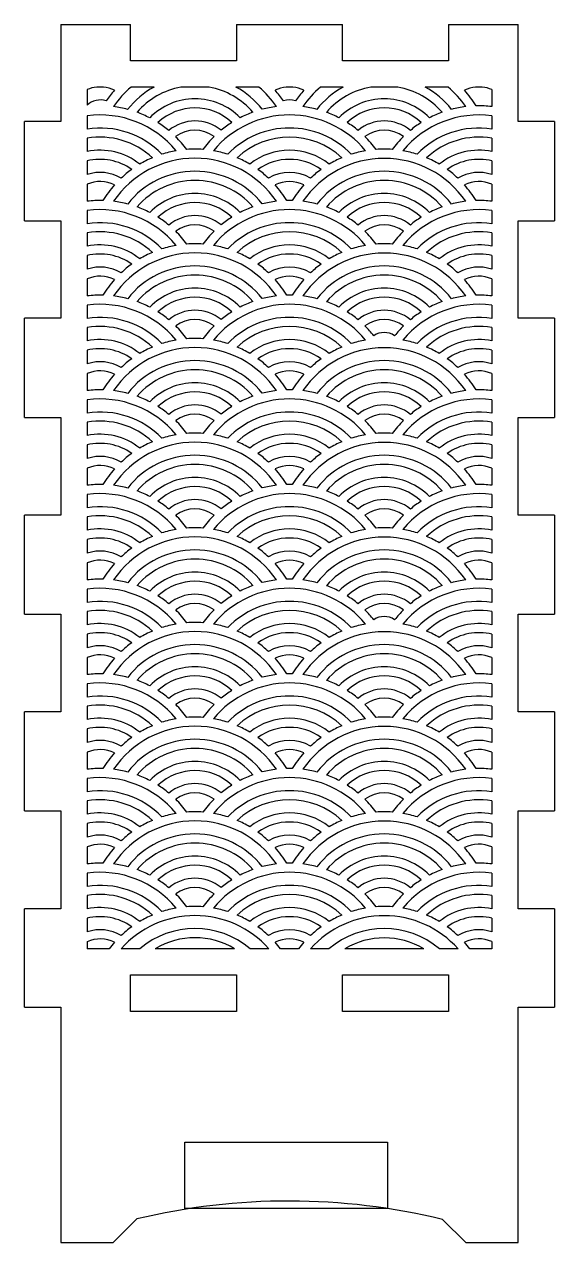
# Model space of a CAD drawing. Header units: millimetres. Extents: x -37 to 4, y -469 to 44.
# Drawn here: x -36.8 to 3.8, y -243.2 to -149.9 of the extents above; entities that cross this region are included whole.
import ezdxf

# ---------------------------------------------------------------- set-up
doc = ezdxf.new("R2010")
doc.units = ezdxf.units.MM

msp = doc.modelspace()

# ---------------------------------------------------------------- linework, layer by layer
at = {"color": 7, "linetype": 'Continuous', "lineweight": 25}
for p, q in [((-34.029, -149.895), (-34.029, -157.331)), ((-34.029, -149.895), (-28.709, -149.895)), ((-28.709, -152.695), (-28.709, -149.895)), ((-20.589, -149.895), (-20.589, -152.695)), ((-20.589, -149.895), (-12.469, -149.895)), ((-12.469, -152.695), (-12.469, -149.895)), ((-4.349, -149.895), (-4.349, -152.695)), ((-4.349, -149.895), (0.971, -149.895)), ((0.971, -157.331), (0.971, -149.895)), ((-20.589, -152.695), (-28.709, -152.695)), ((-4.349, -152.695), (-12.469, -152.695)), ((-30.777, -154.695), (-31.281, -154.695)), ((-26.903, -154.695), (-28.659, -154.695)), ((-22.691, -154.695), (-24.841, -154.695)), ((-18.874, -154.695), (-20.63, -154.695)), ((-16.277, -154.695), (-16.781, -154.695)), ((-12.416, -154.695), (-14.152, -154.695)), ((-8.247, -154.695), (-10.295, -154.695)), ((-4.392, -154.695), (-6.142, -154.695)), ((-1.778, -154.695), (-2.277, -154.695)), ((-32.029, -154.895), (-32.029, -156.082)), ((-1.029, -154.895), (-1.029, -156.193)), ((-36.829, -164.949), (-36.829, -157.331)), ((-34.029, -157.331), (-36.829, -157.331)), ((-32.029, -156.898), (-32.029, -157.909)), ((-1.029, -156.898), (-1.029, -157.909)), ((3.771, -157.331), (0.971, -157.331)), ((3.771, -157.331), (3.771, -164.949)), ((-32.029, -158.618), (-32.029, -159.636)), ((-1.029, -158.618), (-1.029, -159.636)), ((-32.029, -160.445), (-32.029, -161.395)), ((-1.029, -160.354), (-1.029, -161.395)), ((-32.029, -162.145), (-32.029, -163.444)), ((-1.029, -162.145), (-1.029, -163.443)), ((-32.029, -164.148), (-32.029, -165.159)), ((-1.029, -164.148), (-1.029, -165.159)), ((-36.829, -164.949), (-34.029, -164.949)), ((-34.029, -164.949), (-34.029, -172.404)), ((0.971, -164.949), (3.771, -164.949)), ((0.971, -172.404), (0.971, -164.949)), ((-32.029, -165.868), (-32.029, -166.886)), ((-1.029, -165.868), (-1.029, -166.886)), ((-32.029, -167.695), (-32.029, -168.645)), ((-1.029, -167.604), (-1.029, -168.645)), ((-32.029, -169.395), (-32.029, -170.694)), ((-1.029, -169.395), (-1.029, -170.693)), ((-32.029, -171.398), (-32.029, -172.409)), ((-1.029, -171.398), (-1.029, -172.409)), ((-36.829, -180.004), (-36.829, -172.404)), ((-34.029, -172.404), (-36.829, -172.404)), ((3.771, -172.404), (0.971, -172.404)), ((3.771, -172.404), (3.771, -180.004)), ((-32.029, -173.118), (-32.029, -174.136)), ((-1.029, -173.118), (-1.029, -174.136)), ((-32.029, -174.945), (-32.029, -175.895)), ((-1.029, -174.854), (-1.029, -175.895)), ((-32.029, -176.645), (-32.029, -177.944)), ((-1.029, -176.645), (-1.029, -177.943)), ((-32.029, -178.648), (-32.029, -179.659)), ((-1.029, -178.648), (-1.029, -179.659)), ((-36.829, -180.004), (-34.029, -180.004)), ((-34.029, -180.004), (-34.029, -187.477)), ((0.971, -180.004), (3.771, -180.004)), ((0.971, -187.477), (0.971, -180.004)), ((-32.029, -180.368), (-32.029, -181.386)), ((-1.029, -180.368), (-1.029, -181.386)), ((-32.029, -182.195), (-32.029, -183.145)), ((-1.029, -182.104), (-1.029, -183.145)), ((-32.029, -183.895), (-32.029, -185.194)), ((-1.029, -183.895), (-1.029, -185.193)), ((-32.029, -185.898), (-32.029, -186.909)), ((-1.029, -185.898), (-1.029, -186.909)), ((-36.829, -195.058), (-36.829, -187.477)), ((-34.029, -187.477), (-36.829, -187.477)), ((3.771, -187.477), (0.971, -187.477)), ((3.771, -187.477), (3.771, -195.058)), ((-32.029, -187.618), (-32.029, -188.636)), ((-1.029, -187.618), (-1.029, -188.636)), ((-1.029, -189.354), (-1.029, -190.395)), ((-32.029, -189.445), (-32.029, -190.395)), ((-32.029, -191.145), (-32.029, -192.444)), ((-1.029, -191.145), (-1.029, -192.443)), ((-32.029, -193.148), (-32.029, -194.159)), ((-1.029, -193.148), (-1.029, -194.159)), ((-32.029, -194.868), (-32.029, -195.886)), ((-1.029, -194.868), (-1.029, -195.886)), ((-36.829, -195.058), (-34.029, -195.058)), ((-34.029, -195.058), (-34.029, -202.549)), ((0.971, -195.058), (3.771, -195.058)), ((0.971, -202.549), (0.971, -195.058)), ((-32.029, -196.695), (-32.029, -197.645)), ((-1.029, -196.604), (-1.029, -197.645)), ((-32.029, -198.395), (-32.029, -199.694)), ((-1.029, -198.395), (-1.029, -199.693)), ((-32.029, -200.398), (-32.029, -201.409)), ((-1.029, -200.398), (-1.029, -201.409)), ((-32.029, -202.118), (-32.029, -203.136)), ((-1.029, -202.118), (-1.029, -203.136)), ((-36.829, -210.113), (-36.829, -202.549)), ((-34.029, -202.549), (-36.829, -202.549)), ((3.771, -202.549), (0.971, -202.549)), ((3.771, -202.549), (3.771, -210.113)), ((-32.029, -203.945), (-32.029, -204.895)), ((-1.029, -203.854), (-1.029, -204.895)), ((-32.029, -205.645), (-32.029, -206.944)), ((-1.029, -205.645), (-1.029, -206.943)), ((-32.029, -207.648), (-32.029, -208.659)), ((-1.029, -207.648), (-1.029, -208.659)), ((-32.029, -209.368), (-32.029, -210.386)), ((-1.029, -209.368), (-1.029, -210.386)), ((-36.829, -210.113), (-34.029, -210.113)), ((-34.029, -210.113), (-34.029, -217.622)), ((0.971, -210.113), (3.771, -210.113)), ((0.971, -217.622), (0.971, -210.113)), ((-32.029, -211.195), (-32.029, -212.145)), ((-1.029, -211.104), (-1.029, -212.145)), ((-32.029, -212.895), (-32.029, -214.194)), ((-1.029, -212.895), (-1.029, -214.193)), ((-32.029, -214.898), (-32.029, -215.909)), ((-1.029, -214.898), (-1.029, -215.909)), ((-32.029, -216.618), (-32.029, -217.636)), ((-1.029, -216.618), (-1.029, -217.636)), ((-36.829, -225.167), (-36.829, -217.622)), ((-34.029, -217.622), (-36.829, -217.622)), ((3.771, -217.622), (0.971, -217.622)), ((3.771, -217.622), (3.771, -225.167)), ((-32.029, -218.445), (-32.029, -219.395)), ((-1.029, -218.354), (-1.029, -219.395)), ((-32.029, -220.145), (-32.029, -220.695)), ((-1.029, -220.145), (-1.029, -220.695)), ((-30.342, -220.695), (-32.029, -220.695)), ((-27.997, -220.695), (-29.423, -220.695)), ((-20.73, -220.695), (-26.803, -220.695)), ((-18.109, -220.695), (-19.535, -220.695)), ((-15.842, -220.695), (-17.217, -220.695)), ((-13.511, -220.695), (-14.919, -220.695)), ((-6.25, -220.695), (-12.292, -220.695)), ((-3.625, -220.695), (-5.048, -220.695)), ((-1.029, -220.695), (-2.717, -220.695)), ((-28.709, -222.695), (-20.589, -222.695)), ((-28.709, -225.495), (-28.709, -222.695)), ((-20.589, -222.695), (-20.589, -225.495)), ((-12.469, -222.695), (-4.349, -222.695)), ((-12.469, -225.495), (-12.469, -222.695)), ((-4.349, -222.695), (-4.349, -225.495)), ((-36.829, -225.167), (-34.029, -225.167)), ((-34.029, -225.167), (-34.029, -243.195)), ((-20.589, -225.495), (-28.709, -225.495)), ((-4.349, -225.495), (-12.469, -225.495)), ((0.971, -225.167), (3.771, -225.167)), ((0.971, -243.195), (0.971, -225.167)), ((-30.029, -243.195), (-28.211, -241.376)), ((-4.807, -241.417), (-3.029, -243.195)), ((-34.029, -243.195), (-30.029, -243.195)), ((-3.029, -243.195), (0.971, -243.195))]:
    msp.add_line(p, q, dxfattribs=at)
msp.add_lwpolyline([(-24.541, -235.508), (-9.036, -235.508), (-9.036, -240.583), (-24.541, -240.583)], close=True)
for centre, radius, start, end in [((-31.029, -157.132), 2.45, 95.90404, 114.08949), ((-31.029, -157.132), 2.45, 63.27198, 84.09596), ((-23.766, -160.445), 7.55, 130.39158, 145.74529), ((-23.766, -160.445), 6.55, 118.60832, 141.9212), ((-23.766, -160.445), 5.85, 100.59142, 139.31288), ((-23.766, -160.445), 5.85, 40.78111, 79.40858), ((-23.766, -160.445), 6.55, 38.14243, 61.39168), ((-23.766, -160.445), 7.55, 34.28218, 49.60842), ((-16.529, -157.132), 2.45, 95.90391, 116.728), ((-16.529, -157.132), 2.45, 63.27197, 84.09609), ((-9.272, -160.456), 7.55, 130.26654, 145.64906), ((-9.279, -160.445), 6.55, 118.61441, 141.89239), ((-9.271, -160.454), 5.85, 100.08157, 139.20383), ((-9.271, -160.454), 5.85, 40.85608, 79.91843), ((-9.279, -160.445), 6.55, 38.10764, 61.38559), ((-9.272, -160.456), 7.55, 34.36675, 49.73346), ((-2.027, -157.124), 2.442, 95.86734, 116.84656), ((-2.027, -157.124), 2.442, 65.88088, 84.13266), ((-31.029, -157.132), 1.45, 71.45438, 133.6028), ((-23.779, -160.445), 8.25, 138.17834, 145.37479), ((-23.766, -160.445), 4.85, 44.48064, 135.66837), ((-23.779, -160.445), 8.25, 34.62521, 41.82166), ((-16.529, -157.132), 1.45, 71.45439, 108.54565), ((-9.279, -160.445), 8.25, 138.17848, 145.37474), ((-9.279, -160.445), 4.85, 44.4026, 135.59746), ((-9.279, -160.445), 8.25, 31.4965, 41.80677), ((-31.029, -164.382), 8.25, 75.2015, 82.87884), ((-31.029, -164.382), 8.25, 62.6215, 69.95913), ((-23.766, -160.445), 4.15, 47.03358, 133.16706), ((-16.529, -164.382), 8.25, 109.89298, 117.2421), ((-16.529, -164.382), 8.25, 96.95155, 104.64206), ((-16.529, -164.382), 8.25, 75.28126, 82.86825), ((-16.529, -164.382), 8.25, 62.69141, 69.94082), ((-9.279, -160.445), 4.15, 46.92938, 133.0707), ((-2.029, -164.382), 8.25, 109.96525, 117.30853), ((-2.029, -164.382), 8.25, 97.03487, 104.71869), ((-2.029, -164.382), 8.25, 83.0379, 91.49645), ((-31.029, -164.382), 7.55, 39.59237, 97.61121), ((-31.029, -164.382), 8.25, 50.45417, 57.57173), ((-23.766, -160.445), 3.15, 50.65018, 129.65944), ((-16.529, -164.382), 7.55, 39.59237, 140.40764), ((-16.529, -164.382), 8.25, 122.29952, 129.42757), ((-16.529, -164.382), 8.25, 50.51519, 57.63789), ((-9.279, -160.445), 3.15, 50.49078, 129.50936), ((-2.029, -164.382), 7.55, 82.38875, 140.40755), ((-2.029, -164.382), 8.25, 122.36205, 129.48474), ((-31.029, -164.382), 6.55, 43.87763, 98.78178), ((-31.029, -164.382), 5.85, 46.87256, 99.84248), ((-23.777, -160.453), 2.45, 53.13716, 126.9286), ((-31.029, -164.382), 8.25, 36.55339, 45.52457), ((-16.529, -164.382), 8.25, 134.45869, 143.44661), ((-16.529, -164.382), 6.55, 43.87764, 136.12237), ((-16.529, -164.382), 5.85, 46.87281, 133.12679), ((-9.279, -160.445), 2.45, 52.95755, 127.04265), ((-16.529, -164.382), 8.25, 36.55339, 45.58177), ((-2.029, -164.382), 8.25, 134.41816, 143.44657), ((-2.029, -164.382), 6.55, 81.2182, 136.12236), ((-2.029, -164.382), 5.85, 80.1575, 133.12742), ((-31.029, -164.382), 4.85, 51.21729, 101.8989), ((-23.779, -167.695), 8.25, 85.67087, 94.32913), ((-16.529, -164.382), 4.85, 51.2173, 128.78271), ((-9.279, -167.695), 8.25, 85.67095, 94.32913), ((-2.029, -164.382), 4.85, 78.10108, 128.7827), ((-31.029, -164.382), 4.15, 54.37553, 103.93631), ((-23.779, -160.445), 8.25, 179.36913, 180), ((-23.766, -167.695), 7.55, 34.28218, 145.7343), ((-23.779, -167.695), 8.25, 113.20592, 120.70108), ((-23.779, -167.695), 8.25, 99.99567, 107.84838), ((-23.779, -167.695), 8.25, 72.15162, 80.00433), ((-23.779, -167.695), 8.25, 59.29892, 66.79408), ((-16.529, -164.382), 4.15, 54.37554, 125.62449), ((-9.272, -167.706), 7.55, 34.36675, 145.64906), ((-9.279, -167.695), 8.25, 113.20642, 120.70107), ((-9.279, -167.695), 8.25, 99.99567, 107.84838), ((-9.279, -167.695), 8.25, 72.15162, 80.00432), ((-9.279, -167.695), 8.25, 59.29892, 66.79408), ((-2.029, -164.382), 4.15, 76.05656, 125.62446), ((-31.029, -164.382), 3.15, 59.26862, 108.50775), ((-23.779, -167.695), 8.25, 125.85866, 133.13219), ((-23.766, -167.695), 6.55, 38.14243, 141.89239), ((-23.779, -167.695), 8.25, 46.868, 54.14134), ((-16.529, -164.382), 3.15, 59.27003, 120.72997), ((-9.279, -167.695), 8.25, 125.85865, 133.13201), ((-9.279, -167.695), 6.55, 38.10764, 141.89239), ((-9.279, -167.695), 8.25, 46.86799, 54.14134), ((-2.029, -164.382), 3.15, 71.49059, 120.72997), ((-31.029, -164.382), 2.45, 63.27198, 114.08949), ((-23.779, -167.695), 8.25, 138.17834, 148.50351), ((-23.766, -167.695), 5.85, 40.78111, 139.2691), ((-16.529, -164.382), 2.45, 63.27197, 116.728), ((-23.779, -167.695), 8.25, 31.49649, 41.82166), ((-9.279, -167.695), 8.25, 138.17844, 148.50347), ((-9.271, -167.704), 5.85, 40.85608, 139.20383), ((-2.027, -164.374), 2.442, 65.88088, 116.84656), ((-9.279, -167.695), 8.25, 31.4965, 41.80677), ((-23.766, -167.695), 4.85, 44.48064, 135.59746), ((-9.279, -167.695), 4.85, 44.4026, 135.59746), ((-31.016, -171.632), 8.25, 88.59478, 97.05399), ((-31.029, -171.632), 7.55, 39.59237, 97.61121), ((-31.016, -171.632), 8.25, 75.28126, 82.96508), ((-31.016, -171.632), 8.25, 62.69141, 70.03469), ((-23.766, -167.695), 4.15, 47.03358, 133.0707), ((-16.529, -171.632), 7.55, 39.59237, 140.40764), ((-16.529, -171.632), 8.25, 109.89298, 117.2421), ((-16.529, -171.632), 8.25, 96.95155, 104.64206), ((-16.529, -171.632), 8.25, 88.50351, 91.49649), ((-16.529, -171.632), 8.25, 75.28126, 82.86825), ((-16.529, -171.632), 8.25, 62.69141, 69.94082), ((-9.279, -167.695), 4.15, 46.92938, 133.0707), ((-2.029, -171.632), 7.55, 82.38875, 140.40755), ((-2.029, -171.632), 8.25, 109.96525, 117.30853), ((-2.029, -171.632), 8.25, 97.03487, 104.71869), ((-2.029, -171.632), 8.25, 83.0379, 91.49645), ((-31.029, -171.632), 6.55, 43.87763, 98.78178), ((-31.016, -171.632), 8.25, 50.5152, 57.63789), ((-23.766, -167.695), 3.15, 50.65018, 129.50935), ((-16.529, -171.632), 8.25, 122.29952, 129.42757), ((-16.529, -171.632), 6.55, 43.87764, 136.12237), ((-16.529, -171.632), 8.25, 50.51522, 57.63787), ((-9.279, -167.695), 3.15, 50.49064, 129.50935), ((-2.028, -171.634), 8.252, 122.36348, 129.48413), ((-2.029, -171.632), 6.55, 81.2182, 136.12236), ((-31.029, -171.632), 5.85, 46.87256, 99.84248), ((-23.777, -167.703), 2.45, 53.13716, 126.71655), ((-31.016, -171.632), 8.25, 36.56418, 45.58177), ((-16.529, -171.632), 8.25, 134.45869, 143.44661), ((-16.529, -171.632), 5.85, 46.87281, 133.12679), ((-9.279, -167.695), 2.45, 52.95755, 127.04265), ((-16.529, -171.632), 8.25, 36.55339, 45.58177), ((-2.029, -171.632), 8.25, 134.41816, 143.44657), ((-2.029, -171.632), 5.85, 80.1575, 133.12742), ((-31.029, -171.632), 4.85, 51.21729, 101.8989), ((-23.779, -174.945), 8.25, 99.99567, 107.84838), ((-23.779, -174.945), 8.25, 85.67087, 94.24407), ((-23.779, -174.945), 8.25, 72.15162, 80.00433), ((-16.529, -171.632), 4.85, 51.2173, 128.78271), ((-9.279, -174.945), 8.25, 99.99567, 107.84838), ((-9.279, -174.945), 8.25, 85.67095, 94.32913), ((-9.279, -174.945), 8.25, 72.15162, 80.00432), ((-2.029, -171.632), 4.85, 78.10108, 128.7827), ((-31.029, -171.632), 4.15, 54.37553, 103.93631), ((-23.779, -167.695), 8.25, 179.36913, 180), ((-23.766, -174.945), 7.55, 34.28218, 145.7343), ((-23.779, -174.945), 8.25, 113.20592, 120.70108), ((-23.779, -174.945), 8.25, 59.29892, 66.79408), ((-16.529, -171.632), 4.15, 54.37554, 125.62449), ((-9.272, -174.956), 7.55, 34.36673, 145.64906), ((-9.279, -174.945), 8.25, 113.20642, 120.70107), ((-9.279, -174.945), 8.25, 59.29892, 66.79408), ((-2.029, -171.632), 4.15, 76.05656, 125.62446), ((-31.029, -171.632), 3.15, 59.26862, 108.50775), ((-23.779, -174.945), 8.25, 125.85866, 133.13219), ((-23.766, -174.945), 6.55, 38.14243, 141.89239), ((-23.779, -174.945), 8.25, 46.868, 54.14134), ((-16.529, -171.632), 3.15, 59.27003, 120.72997), ((-9.279, -174.945), 8.25, 125.85865, 133.13201), ((-9.279, -174.945), 6.55, 38.10761, 141.89239), ((-9.279, -174.945), 8.25, 46.86799, 54.14134), ((-2.029, -171.632), 3.15, 71.49059, 120.72997), ((-31.029, -171.632), 2.45, 63.27198, 114.08949), ((-23.779, -174.945), 8.25, 138.17834, 148.50351), ((-23.766, -174.945), 5.85, 40.78111, 139.2691), ((-16.529, -171.632), 2.45, 63.27197, 116.728), ((-23.779, -174.945), 8.25, 31.49649, 41.82166), ((-9.279, -174.945), 8.25, 138.17844, 148.50347), ((-9.271, -174.954), 5.85, 40.85604, 139.20383), ((-2.027, -171.624), 2.442, 65.88088, 116.84656), ((-9.279, -174.945), 8.25, 31.49648, 41.80677), ((-31.016, -178.882), 8.25, 88.59478, 97.05399), ((-31.016, -178.882), 8.25, 75.28126, 82.96508), ((-23.766, -174.945), 4.85, 44.48064, 135.59746), ((-16.529, -178.882), 8.25, 96.95155, 104.64206), ((-16.529, -178.882), 8.25, 88.50364, 91.49644), ((-16.529, -178.882), 8.25, 75.28126, 82.86825), ((-9.279, -174.945), 4.85, 44.40253, 135.59746), ((-2.029, -178.882), 8.25, 97.03504, 104.7186), ((-2.029, -178.882), 8.25, 83.0382, 91.49631), ((-31.029, -178.882), 7.55, 39.59237, 97.61121), ((-31.016, -178.882), 8.25, 62.69141, 70.03469), ((-23.766, -174.945), 4.15, 47.03358, 133.0707), ((-16.529, -178.882), 7.55, 39.59237, 140.40764), ((-16.529, -178.882), 8.25, 109.89298, 117.2421), ((-16.529, -178.882), 8.25, 62.69142, 69.94081), ((-9.279, -174.945), 4.15, 46.92929, 133.0707), ((-2.029, -178.882), 7.55, 82.38875, 140.40755), ((-2.029, -178.882), 8.25, 109.96546, 117.30843), ((-31.029, -178.882), 6.55, 43.87763, 98.78178), ((-31.016, -178.882), 8.25, 50.5152, 57.63789), ((-23.766, -174.945), 3.15, 50.65018, 129.50935), ((-23.777, -174.953), 2.45, 53.13716, 126.71655), ((-16.529, -178.882), 8.25, 122.29952, 129.42757), ((-16.529, -178.882), 6.55, 43.87764, 136.12237), ((-16.529, -178.882), 8.25, 50.5152, 57.63788), ((-9.279, -174.945), 3.15, 50.49064, 129.50935), ((-9.279, -174.945), 2.45, 52.95735, 127.04264), ((-2.029, -178.882), 8.25, 122.36227, 129.48463), ((-2.029, -178.882), 6.55, 81.2182, 136.12236), ((-31.029, -178.882), 5.85, 46.87256, 99.84248), ((-31.016, -178.882), 8.25, 36.56418, 45.58177), ((-16.529, -178.882), 8.25, 134.45869, 143.44661), ((-16.529, -178.882), 5.85, 46.87281, 133.12679), ((-16.529, -178.882), 8.25, 38.5867, 45.58176), ((-9.279, -174.945), 1.45, 56.45537, 123.54505), ((-2.031, -178.88), 8.247, 134.41652, 141.41392), ((-2.029, -178.882), 5.85, 80.1575, 133.12742), ((-31.029, -178.882), 4.85, 51.21729, 101.8989), ((-23.779, -182.195), 8.25, 99.99567, 107.84838), ((-23.779, -182.195), 8.25, 85.67087, 94.24407), ((-23.779, -182.195), 8.25, 72.15162, 80.00433), ((-16.529, -178.882), 4.85, 51.2173, 128.78271), ((-9.279, -182.195), 8.25, 99.99567, 107.84838), ((-9.279, -182.195), 8.25, 72.15162, 80.00432), ((-2.029, -178.882), 4.85, 78.10108, 128.7827), ((-31.029, -178.882), 4.15, 54.37553, 103.93631), ((-23.779, -174.945), 8.25, 179.36913, 180), ((-23.766, -182.195), 7.55, 34.28218, 145.7343), ((-23.779, -182.195), 8.25, 113.20592, 120.70108), ((-23.779, -182.195), 8.25, 59.29892, 66.79408), ((-16.529, -178.882), 4.15, 54.37554, 125.62449), ((-9.272, -182.206), 7.55, 34.36673, 145.64906), ((-9.279, -182.195), 8.25, 113.20642, 120.70107), ((-9.279, -182.195), 8.25, 59.29892, 66.79408), ((-2.029, -178.882), 4.15, 76.05656, 125.62446), ((-31.029, -178.882), 3.15, 59.26862, 108.50775), ((-23.779, -182.195), 8.25, 125.85866, 133.13219), ((-23.766, -182.195), 6.55, 38.14243, 141.89239), ((-23.779, -182.195), 8.25, 46.868, 54.14134), ((-16.529, -178.882), 3.15, 59.27003, 120.72997), ((-9.279, -182.195), 8.25, 125.85865, 133.13201), ((-9.279, -182.195), 6.55, 38.10761, 141.89239), ((-9.279, -182.195), 8.25, 46.86799, 54.14134), ((-2.029, -178.882), 3.15, 71.49059, 120.72997), ((-31.029, -178.882), 2.45, 63.27198, 114.08949), ((-23.779, -182.195), 8.25, 138.17834, 148.50351), ((-23.766, -182.195), 5.85, 40.78111, 139.2691), ((-16.529, -178.882), 2.45, 63.27197, 116.728), ((-23.779, -182.195), 8.25, 31.49649, 41.82166), ((-9.279, -182.195), 8.25, 138.17844, 148.50347), ((-9.271, -182.204), 5.85, 40.85604, 139.20383), ((-2.027, -178.874), 2.442, 65.88088, 116.84656), ((-9.279, -182.195), 8.25, 31.49648, 41.80677), ((-31.016, -186.132), 8.25, 88.59478, 97.05399), ((-31.016, -186.132), 8.25, 75.28126, 82.96508), ((-23.766, -182.195), 4.85, 44.48064, 135.59746), ((-23.766, -182.195), 4.15, 47.03358, 133.0707), ((-16.529, -186.132), 8.25, 96.95155, 104.64206), ((-16.529, -186.132), 8.25, 88.50364, 91.49644), ((-16.529, -186.132), 8.25, 75.28126, 82.86825), ((-9.279, -182.195), 4.85, 44.40253, 135.59746), ((-9.279, -182.195), 4.15, 46.92929, 133.0707), ((-2.029, -186.132), 8.25, 97.03504, 104.7186), ((-2.029, -186.132), 8.25, 83.0382, 91.49631), ((-31.029, -186.132), 7.55, 39.59237, 97.61121), ((-31.016, -186.132), 8.25, 62.69141, 70.03469), ((-23.766, -182.195), 3.15, 50.65018, 129.50935), ((-16.529, -186.132), 7.55, 39.59237, 140.40764), ((-16.529, -186.132), 8.25, 109.89298, 117.2421), ((-16.529, -186.132), 8.25, 62.69142, 69.94081), ((-9.279, -182.195), 3.15, 50.49064, 129.50935), ((-2.029, -186.132), 7.55, 82.38875, 140.40755), ((-2.029, -186.132), 8.25, 109.96546, 117.30843), ((-31.029, -186.132), 6.55, 43.87763, 98.78178), ((-31.016, -186.132), 8.25, 50.5152, 57.63789), ((-23.777, -182.203), 2.45, 53.13716, 126.71655), ((-16.529, -186.132), 8.25, 122.29952, 129.42757), ((-16.529, -186.132), 6.55, 43.87764, 136.12237), ((-16.529, -186.132), 8.25, 50.5152, 57.63788), ((-9.279, -182.195), 2.45, 52.95735, 127.04264), ((-2.029, -186.132), 8.25, 122.36227, 129.48463), ((-2.029, -186.132), 6.55, 81.2182, 136.12236), ((-31.029, -186.132), 5.85, 46.87256, 99.84248), ((-31.016, -186.132), 8.25, 36.56418, 45.58177), ((-16.529, -186.132), 8.25, 134.45869, 143.44661), ((-16.529, -186.132), 5.85, 46.87281, 133.12679), ((-16.529, -186.132), 8.25, 36.55337, 45.58178), ((-2.031, -186.131), 8.248, 134.41688, 143.4471), ((-2.029, -186.132), 5.85, 80.1575, 133.12742), ((-31.029, -186.132), 4.85, 51.21729, 101.8989), ((-23.766, -189.445), 7.55, 34.28218, 145.7343), ((-23.779, -189.445), 8.25, 113.20592, 120.70108), ((-23.779, -189.445), 8.25, 99.99567, 107.84838), ((-23.779, -189.445), 8.25, 85.67087, 94.24407), ((-23.779, -189.445), 8.25, 72.15162, 80.00433), ((-23.779, -189.445), 8.25, 59.29892, 66.79408), ((-16.529, -186.132), 4.85, 51.2173, 128.78271), ((-9.272, -189.456), 7.55, 34.36673, 145.64906), ((-9.279, -189.445), 8.25, 113.20642, 120.70107), ((-9.279, -189.445), 8.25, 99.99567, 107.84838), ((-9.279, -189.445), 8.25, 85.67095, 94.32913), ((-9.279, -189.445), 8.25, 72.15162, 80.00432), ((-9.279, -189.445), 8.25, 59.29892, 66.79408), ((-2.029, -186.132), 4.85, 78.10108, 128.7827), ((-31.029, -186.132), 4.15, 54.37553, 103.93631), ((-23.779, -182.195), 8.25, 179.36913, 180), ((-23.779, -189.445), 8.25, 125.85866, 133.13219), ((-16.529, -186.132), 4.15, 54.37554, 125.62449), ((-23.779, -189.445), 8.25, 46.868, 54.14134), ((-9.279, -189.445), 8.25, 125.85865, 133.13201), ((-2.029, -186.132), 4.15, 76.05656, 125.62446), ((-9.279, -189.445), 8.25, 46.86799, 54.14134), ((-31.029, -186.132), 3.15, 59.26862, 108.50775), ((-31.029, -186.132), 2.45, 63.27198, 114.08949), ((-23.766, -189.445), 6.55, 38.14243, 141.89239), ((-23.766, -189.445), 5.85, 40.78111, 139.2691), ((-16.529, -186.132), 3.15, 59.27003, 120.72997), ((-16.529, -186.132), 2.45, 63.27197, 116.728), ((-9.279, -189.445), 6.55, 38.10761, 141.89239), ((-9.271, -189.454), 5.85, 40.85604, 139.20383), ((-2.029, -186.132), 3.15, 71.49059, 120.72997), ((-2.027, -186.124), 2.442, 65.88088, 116.84656), ((-23.779, -189.445), 8.25, 138.17834, 148.50351), ((-23.766, -189.445), 4.85, 44.48064, 135.59746), ((-23.779, -189.445), 8.25, 31.49649, 41.82166), ((-9.279, -189.445), 8.25, 138.17844, 148.50347), ((-9.279, -189.445), 4.85, 44.40253, 135.59746), ((-9.279, -189.445), 8.25, 31.49648, 41.80677), ((-31.016, -193.382), 8.25, 88.59478, 97.05399), ((-31.016, -193.382), 8.25, 75.28126, 82.96508), ((-31.016, -193.382), 8.25, 62.69141, 70.03469), ((-23.766, -189.445), 4.15, 47.03358, 133.0707), ((-16.529, -193.382), 8.25, 109.89298, 117.2421), ((-16.529, -193.382), 8.25, 96.95155, 104.64206), ((-16.529, -193.382), 8.25, 88.50364, 91.49644), ((-16.529, -193.382), 8.25, 75.28126, 82.86825), ((-16.529, -193.382), 8.25, 62.69142, 69.94081), ((-9.279, -189.445), 4.15, 46.92929, 133.0707), ((-2.029, -193.382), 8.25, 109.96546, 117.30843), ((-2.029, -193.382), 8.25, 97.03504, 104.7186), ((-2.029, -193.382), 8.25, 83.0382, 91.49631), ((-31.029, -193.382), 7.55, 39.59237, 97.61121), ((-31.016, -193.382), 8.25, 50.5152, 57.63789), ((-23.766, -189.445), 3.15, 50.65018, 129.50935), ((-16.529, -193.382), 7.55, 39.59237, 140.40764), ((-16.529, -193.382), 8.25, 122.29952, 129.42757), ((-16.529, -193.382), 8.25, 50.5152, 57.63788), ((-9.279, -189.445), 3.15, 50.49064, 129.50935), ((-2.029, -193.382), 7.55, 82.38875, 140.40755), ((-2.029, -193.382), 8.25, 122.36227, 129.48463), ((-31.029, -193.382), 6.55, 43.87763, 98.78178), ((-31.029, -193.382), 5.85, 46.87256, 99.84248), ((-23.777, -189.453), 2.45, 53.13716, 126.71655), ((-31.016, -193.382), 8.25, 36.56418, 45.58177), ((-16.529, -193.382), 8.25, 134.45869, 143.44661), ((-16.529, -193.382), 6.55, 43.87764, 136.12237), ((-16.529, -193.382), 5.85, 46.87281, 133.12679), ((-9.279, -189.445), 2.45, 52.95735, 127.04264), ((-16.529, -193.382), 8.25, 36.55337, 45.58178), ((-2.031, -193.381), 8.248, 134.41688, 143.4471), ((-2.029, -193.382), 6.55, 81.2182, 136.12236), ((-2.029, -193.382), 5.85, 80.1575, 133.12742), ((-23.779, -196.695), 8.25, 85.67087, 94.24407), ((-9.279, -196.695), 8.25, 85.67095, 94.32913), ((-31.029, -193.382), 4.85, 51.21729, 101.8989), ((-31.029, -193.382), 4.15, 54.37553, 103.93631), ((-23.779, -189.445), 8.25, 179.36913, 180), ((-23.766, -196.695), 7.55, 34.28218, 145.7343), ((-23.779, -196.695), 8.25, 113.20592, 120.70108), ((-23.779, -196.695), 8.25, 99.99567, 107.84838), ((-23.779, -196.695), 8.25, 72.15162, 80.00433), ((-23.779, -196.695), 8.25, 59.29892, 66.79408), ((-16.529, -193.382), 4.85, 51.2173, 128.78271), ((-16.529, -193.382), 4.15, 54.37554, 125.62449), ((-9.272, -196.706), 7.55, 34.36673, 145.64906), ((-9.279, -196.695), 8.25, 113.20642, 120.70107), ((-9.279, -196.695), 8.25, 99.99567, 107.84838), ((-9.279, -196.695), 8.25, 72.15162, 80.00432), ((-9.279, -196.695), 8.25, 59.29892, 66.79408), ((-2.029, -193.382), 4.85, 78.10108, 128.7827), ((-2.029, -193.382), 4.15, 76.05656, 125.62446), ((-31.029, -193.382), 3.15, 59.26862, 108.50775), ((-23.779, -196.695), 8.25, 125.85866, 133.13219), ((-23.766, -196.695), 6.55, 38.14243, 141.89239), ((-23.779, -196.695), 8.25, 46.868, 54.14134), ((-16.529, -193.382), 3.15, 59.27003, 120.72997), ((-9.279, -196.695), 8.25, 125.85865, 133.13201), ((-9.279, -196.695), 6.55, 38.10761, 141.89239), ((-9.279, -196.695), 8.25, 46.86799, 54.14134), ((-2.029, -193.382), 3.15, 71.49059, 120.72997), ((-31.029, -193.382), 2.45, 63.27198, 114.08949), ((-23.779, -196.695), 8.25, 138.17834, 148.50351), ((-23.766, -196.695), 5.85, 40.78111, 139.2691), ((-16.529, -193.382), 2.45, 63.27197, 116.728), ((-23.779, -196.695), 8.25, 31.49649, 41.82166), ((-9.279, -196.695), 8.25, 138.17844, 148.50347), ((-9.271, -196.704), 5.85, 40.85604, 139.20383), ((-2.027, -193.374), 2.442, 65.88088, 116.84656), ((-9.279, -196.695), 8.25, 31.49648, 41.80677), ((-23.766, -196.695), 4.85, 44.48064, 135.59746), ((-9.279, -196.695), 4.85, 44.40253, 135.59746), ((-31.016, -200.632), 8.25, 88.59478, 97.05399), ((-31.029, -200.632), 7.55, 39.59237, 97.61121), ((-31.016, -200.632), 8.25, 75.28126, 82.96508), ((-31.016, -200.632), 8.25, 62.69141, 70.03469), ((-23.766, -196.695), 4.15, 47.03358, 133.0707), ((-16.529, -200.632), 7.55, 39.59237, 140.40764), ((-16.529, -200.632), 8.25, 109.89298, 117.2421), ((-16.529, -200.632), 8.25, 96.95155, 104.64206), ((-16.529, -200.632), 8.25, 88.50364, 91.49644), ((-16.529, -200.632), 8.25, 75.28126, 82.86825), ((-16.529, -200.632), 8.25, 62.69142, 69.94081), ((-9.279, -196.695), 4.15, 46.92929, 133.0707), ((-2.029, -200.632), 7.55, 82.38875, 140.40755), ((-2.029, -200.632), 8.25, 109.96546, 117.30843), ((-2.029, -200.632), 8.25, 97.03504, 104.7186), ((-2.029, -200.632), 8.25, 83.0382, 91.49631), ((-31.016, -200.632), 8.25, 50.5152, 57.63789), ((-23.766, -196.695), 3.15, 50.65018, 129.50935), ((-16.529, -200.632), 8.25, 122.29952, 129.42757), ((-16.529, -200.632), 8.25, 50.5152, 57.63788), ((-9.279, -196.695), 3.15, 50.49064, 129.50935), ((-2.029, -200.632), 8.25, 122.36227, 129.48463), ((-31.029, -200.632), 6.55, 43.87763, 98.78178), ((-31.029, -200.632), 5.85, 46.87256, 99.84248), ((-23.777, -196.703), 2.45, 53.13716, 126.71655), ((-31.016, -200.632), 8.25, 36.56418, 45.58177), ((-16.529, -200.632), 8.25, 134.45869, 143.44661), ((-16.529, -200.632), 6.55, 43.87764, 136.12237), ((-16.529, -200.632), 5.85, 46.87281, 133.12679), ((-9.279, -196.695), 2.45, 52.95735, 127.04264), ((-16.529, -200.632), 8.25, 38.5867, 45.58176), ((-2.031, -200.63), 8.247, 134.41652, 141.41392), ((-2.029, -200.632), 6.55, 81.2182, 136.12236), ((-2.029, -200.632), 5.85, 80.1575, 133.12742), ((-31.029, -200.632), 4.85, 51.21729, 101.8989), ((-23.779, -203.945), 8.25, 99.99567, 107.84838), ((-23.779, -203.945), 8.25, 85.67087, 94.24407), ((-23.779, -203.945), 8.25, 72.15162, 80.00433), ((-16.529, -200.632), 4.85, 51.2173, 128.78271), ((-9.279, -203.945), 8.25, 99.99567, 107.84838), ((-9.279, -196.695), 1.45, 56.45537, 123.54505), ((-9.279, -203.945), 8.25, 72.15162, 80.00432), ((-2.029, -200.632), 4.85, 78.10108, 128.7827), ((-31.029, -200.632), 4.15, 54.37553, 103.93631), ((-23.779, -196.695), 8.25, 179.36913, 180), ((-23.766, -203.945), 7.55, 34.28218, 145.7343), ((-23.779, -203.945), 8.25, 113.20592, 120.70108), ((-23.779, -203.945), 8.25, 59.29892, 66.79408), ((-16.529, -200.632), 4.15, 54.37554, 125.62449), ((-9.272, -203.956), 7.55, 34.36673, 145.64906), ((-9.279, -203.945), 8.25, 113.20642, 120.70107), ((-9.279, -203.945), 8.25, 59.29892, 66.79408), ((-2.029, -200.632), 4.15, 76.05656, 125.62446), ((-31.029, -200.632), 3.15, 59.26862, 108.50775), ((-23.779, -203.945), 8.25, 125.85866, 133.13219), ((-23.766, -203.945), 6.55, 38.14243, 141.89239), ((-23.779, -203.945), 8.25, 46.868, 54.14134), ((-16.529, -200.632), 3.15, 59.27003, 120.72997), ((-9.279, -203.945), 8.25, 125.85865, 133.13201), ((-9.279, -203.945), 6.55, 38.10761, 141.89239), ((-9.279, -203.945), 8.25, 46.86799, 54.14134), ((-2.029, -200.632), 3.15, 71.49059, 120.72997), ((-31.029, -200.632), 2.45, 63.27198, 114.08949), ((-23.779, -203.945), 8.25, 138.17834, 148.50351), ((-23.766, -203.945), 5.85, 40.78111, 139.2691), ((-16.529, -200.632), 2.45, 63.27197, 116.728), ((-23.779, -203.945), 8.25, 31.49649, 41.82166), ((-9.279, -203.945), 8.25, 138.17844, 148.50347), ((-9.271, -203.954), 5.85, 40.85604, 139.20383), ((-2.027, -200.624), 2.442, 65.88088, 116.84656), ((-9.279, -203.945), 8.25, 31.49648, 41.80677), ((-31.016, -207.882), 8.25, 88.59478, 97.05399), ((-23.766, -203.945), 4.85, 44.48064, 135.59746), ((-16.529, -207.882), 8.25, 88.50364, 91.49644), ((-9.279, -203.945), 4.85, 44.40253, 135.59746), ((-2.029, -207.882), 8.25, 83.0382, 91.49631), ((-31.029, -207.882), 7.55, 39.59237, 97.61121), ((-31.016, -207.882), 8.25, 75.28126, 82.96508), ((-31.016, -207.882), 8.25, 62.69141, 70.03469), ((-23.766, -203.945), 4.15, 47.03358, 133.0707), ((-16.529, -207.882), 7.55, 39.59237, 140.40764), ((-16.529, -207.882), 8.25, 109.89298, 117.2421), ((-16.529, -207.882), 8.25, 96.95155, 104.64206), ((-16.529, -207.882), 8.25, 75.28126, 82.86825), ((-16.529, -207.882), 8.25, 62.69142, 69.94081), ((-9.279, -203.945), 4.15, 46.92929, 133.0707), ((-2.029, -207.882), 7.55, 82.38875, 140.40755), ((-2.029, -207.882), 8.25, 109.96546, 117.30843), ((-2.029, -207.882), 8.25, 97.03504, 104.7186), ((-31.029, -207.882), 6.55, 43.87763, 98.78178), ((-31.016, -207.882), 8.25, 50.5152, 57.63789), ((-23.766, -203.945), 3.15, 50.65018, 129.50935), ((-23.777, -203.953), 2.45, 53.13716, 126.71655), ((-16.529, -207.882), 8.25, 122.29952, 129.42757), ((-16.529, -207.882), 6.55, 43.87764, 136.12237), ((-16.529, -207.882), 8.25, 50.5152, 57.63788), ((-9.279, -203.945), 3.15, 50.49064, 129.50935), ((-9.279, -203.945), 2.45, 52.95735, 127.04264), ((-2.029, -207.882), 8.25, 122.36227, 129.48463), ((-2.029, -207.882), 6.55, 81.2182, 136.12236), ((-31.029, -207.882), 5.85, 46.87256, 99.84248), ((-31.016, -207.882), 8.25, 36.56418, 45.58177), ((-16.529, -207.882), 8.25, 134.45869, 143.44661), ((-16.529, -207.882), 5.85, 46.87281, 133.12679), ((-16.529, -207.882), 8.25, 36.55337, 45.58178), ((-2.031, -207.881), 8.248, 134.41688, 143.4471), ((-2.029, -207.882), 5.85, 80.1575, 133.12742), ((-31.029, -207.882), 4.85, 51.21729, 101.8989), ((-23.779, -211.195), 8.25, 99.99567, 107.84838), ((-23.779, -211.195), 8.25, 85.67087, 94.24407), ((-23.779, -211.195), 8.25, 72.15162, 80.00433), ((-16.529, -207.882), 4.85, 51.2173, 128.78271), ((-9.279, -211.195), 8.25, 99.99567, 107.84838), ((-9.279, -211.195), 8.25, 85.67095, 94.32913), ((-9.279, -211.195), 8.25, 72.15162, 80.00432), ((-2.029, -207.882), 4.85, 78.10108, 128.7827), ((-31.029, -207.882), 4.15, 54.37553, 103.93631), ((-23.779, -203.945), 8.25, 179.36913, 180), ((-23.766, -211.195), 7.55, 34.28218, 145.7343), ((-23.779, -211.195), 8.25, 113.20592, 120.70108), ((-23.779, -211.195), 8.25, 59.29892, 66.79408), ((-16.529, -207.882), 4.15, 54.37554, 125.62449), ((-9.272, -211.206), 7.55, 34.36673, 145.64906), ((-9.279, -211.195), 8.25, 113.20642, 120.70107), ((-9.279, -211.195), 8.25, 59.29892, 66.79408), ((-2.029, -207.882), 4.15, 76.05656, 125.62446), ((-31.029, -207.882), 3.15, 59.26862, 108.50775), ((-23.779, -211.195), 8.25, 125.85866, 133.13219), ((-23.766, -211.195), 6.55, 38.14243, 141.89239), ((-23.779, -211.195), 8.25, 46.868, 54.14134), ((-16.529, -207.882), 3.15, 59.27003, 120.72997), ((-9.279, -211.195), 8.25, 125.85865, 133.13201), ((-9.279, -211.195), 6.55, 38.10761, 141.89239), ((-9.279, -211.195), 8.25, 46.86799, 54.14134), ((-2.029, -207.882), 3.15, 71.49059, 120.72997), ((-31.029, -207.882), 2.45, 63.27198, 114.08949), ((-23.779, -211.195), 8.25, 138.17834, 148.50351), ((-23.766, -211.195), 5.85, 40.78111, 139.2691), ((-16.529, -207.882), 2.45, 63.27197, 116.728), ((-23.779, -211.195), 8.25, 31.49649, 41.82166), ((-9.279, -211.195), 8.25, 138.17844, 148.50347), ((-9.271, -211.204), 5.85, 40.85604, 139.20383), ((-2.027, -207.874), 2.442, 65.88088, 116.84656), ((-9.279, -211.195), 8.25, 31.49648, 41.80677), ((-31.016, -215.132), 8.25, 88.59478, 97.05399), ((-31.016, -215.132), 8.25, 75.28126, 82.96508), ((-23.766, -211.195), 4.85, 44.48064, 135.59746), ((-23.766, -211.195), 4.15, 47.03358, 133.0707), ((-16.529, -215.132), 8.25, 96.95155, 104.64206), ((-16.529, -215.132), 8.25, 88.50364, 91.49644), ((-16.529, -215.132), 8.25, 75.28126, 82.86825), ((-9.279, -211.195), 4.85, 44.40253, 135.59746), ((-9.279, -211.195), 4.15, 46.92929, 133.0707), ((-2.029, -215.132), 8.25, 97.03504, 104.7186), ((-2.029, -215.132), 8.25, 83.0382, 91.49631), ((-31.029, -215.132), 7.55, 39.59237, 97.61121), ((-31.016, -215.132), 8.25, 62.69141, 70.03469), ((-23.766, -211.195), 3.15, 50.65018, 129.50935), ((-16.529, -215.132), 7.55, 39.59237, 140.40764), ((-16.529, -215.132), 8.25, 109.89298, 117.2421), ((-16.529, -215.132), 8.25, 62.69142, 69.94081), ((-9.279, -211.195), 3.15, 50.49064, 129.50935), ((-2.029, -215.132), 7.55, 82.38875, 140.40755), ((-2.029, -215.132), 8.25, 109.96546, 117.30843), ((-31.029, -215.132), 6.55, 43.87763, 98.78178), ((-31.016, -215.132), 8.25, 50.5152, 57.63789), ((-23.777, -211.203), 2.45, 53.13716, 126.71655), ((-16.529, -215.132), 8.25, 122.29952, 129.42757), ((-16.529, -215.132), 6.55, 43.87764, 136.12237), ((-16.529, -215.132), 8.25, 50.5152, 57.63788), ((-9.279, -211.195), 2.45, 52.95735, 127.04264), ((-2.029, -215.132), 8.25, 122.36227, 129.48463), ((-2.029, -215.132), 6.55, 81.2182, 136.12236), ((-31.029, -215.132), 5.85, 46.87256, 99.84248), ((-31.016, -215.132), 8.25, 36.56418, 45.58177), ((-16.529, -215.132), 8.25, 134.45869, 143.44661), ((-16.529, -215.132), 5.85, 46.87281, 133.12679), ((-16.529, -215.132), 8.25, 36.55337, 45.58178), ((-2.031, -215.131), 8.248, 134.41688, 143.4471), ((-2.029, -215.132), 5.85, 80.1575, 133.12742), ((-31.029, -215.132), 4.85, 51.21729, 101.8989), ((-23.779, -218.445), 8.25, 99.99567, 107.84838), ((-23.779, -218.445), 8.25, 85.67087, 94.24407), ((-23.779, -218.445), 8.25, 72.15162, 80.00433), ((-16.529, -215.132), 4.85, 51.2173, 128.78271), ((-9.279, -218.445), 8.25, 99.99567, 107.84838), ((-9.279, -218.445), 8.25, 85.67095, 94.32913), ((-9.279, -218.445), 8.25, 72.15162, 80.00432), ((-2.029, -215.132), 4.85, 78.10108, 128.7827), ((-31.029, -215.132), 4.15, 54.37553, 103.93631), ((-23.779, -211.195), 8.25, 179.36913, 180), ((-23.766, -218.445), 7.55, 34.28218, 145.7343), ((-23.779, -218.445), 8.25, 125.85866, 133.13219), ((-23.779, -218.445), 8.25, 113.20592, 120.70108), ((-23.779, -218.445), 8.25, 59.29892, 66.79408), ((-16.529, -215.132), 4.15, 54.37554, 125.62449), ((-23.779, -218.445), 8.25, 46.868, 54.14134), ((-9.272, -218.456), 7.55, 34.36673, 145.64906), ((-9.279, -218.445), 8.25, 125.85865, 133.13201), ((-9.279, -218.445), 8.25, 113.20642, 120.70107), ((-9.279, -218.445), 8.25, 59.29892, 66.79408), ((-2.029, -215.132), 4.15, 76.05656, 125.62446), ((-9.279, -218.445), 8.25, 46.86799, 54.14134), ((-31.029, -215.132), 3.15, 59.26862, 108.50775), ((-31.029, -215.132), 2.45, 63.27198, 114.08949), ((-23.766, -218.445), 6.55, 38.14243, 141.89239), ((-23.766, -218.445), 5.85, 40.78111, 139.2691), ((-16.529, -215.132), 3.15, 59.27003, 120.72997), ((-16.529, -215.132), 2.45, 63.27197, 116.728), ((-9.279, -218.445), 6.55, 38.10761, 141.89239), ((-9.271, -218.454), 5.85, 40.85604, 139.20383), ((-2.029, -215.132), 3.15, 71.49059, 120.72997), ((-2.027, -215.124), 2.442, 65.88088, 116.84656), ((-23.779, -218.445), 8.25, 138.17834, 148.50351), ((-23.766, -218.445), 4.85, 44.48064, 135.59746), ((-23.779, -218.445), 8.25, 31.49649, 41.82166), ((-9.279, -218.445), 8.25, 138.17844, 148.50347), ((-9.279, -218.445), 4.85, 44.40253, 135.59746), ((-9.279, -218.445), 8.25, 31.49648, 41.80677), ((-31.016, -222.382), 8.25, 88.59478, 97.05399), ((-31.016, -222.382), 8.25, 75.28126, 82.96508), ((-23.766, -218.445), 4.15, 47.03358, 133.0707), ((-16.529, -222.382), 8.25, 96.95155, 104.64206), ((-16.529, -222.382), 8.25, 88.50364, 91.49644), ((-16.529, -222.382), 8.25, 75.28126, 82.86825), ((-9.279, -218.445), 4.15, 46.92929, 133.0707), ((-2.029, -222.382), 8.25, 97.03504, 104.7186), ((-2.029, -222.382), 8.25, 83.0382, 91.49631), ((-31.029, -222.382), 7.55, 39.59237, 97.61121), ((-31.016, -222.382), 8.25, 62.69141, 70.03469), ((-31.016, -222.382), 8.25, 50.5152, 57.63789), ((-23.766, -218.445), 3.15, 50.65018, 129.50935), ((-16.529, -222.382), 7.55, 39.59237, 140.40764), ((-16.529, -222.382), 8.25, 122.29952, 129.42757), ((-16.529, -222.382), 8.25, 109.89298, 117.2421), ((-16.529, -222.382), 8.25, 62.69142, 69.94081), ((-16.529, -222.382), 8.25, 50.5152, 57.63788), ((-9.279, -218.445), 3.15, 50.49064, 129.50935), ((-2.029, -222.382), 7.55, 82.38875, 140.40755), ((-2.029, -222.382), 8.25, 122.36227, 129.48463), ((-2.029, -222.382), 8.25, 109.96546, 117.30843), ((-31.029, -222.382), 6.55, 43.87763, 98.78178), ((-23.777, -218.453), 2.45, 53.13716, 126.71655), ((-16.529, -222.382), 6.55, 43.87764, 136.12237), ((-9.279, -218.445), 2.45, 52.95735, 127.04264), ((-2.029, -222.382), 6.55, 81.2182, 136.12236), ((-31.029, -222.382), 5.85, 46.87256, 99.84248), ((-31.016, -222.382), 8.25, 36.56418, 45.58177), ((-16.529, -222.382), 8.25, 134.45869, 143.44661), ((-16.529, -222.382), 5.85, 46.87281, 133.12679), ((-16.529, -222.382), 8.25, 36.55337, 45.58178), ((-2.031, -222.381), 8.248, 134.41688, 143.4471), ((-2.029, -222.382), 5.85, 80.1575, 133.12742), ((-31.029, -222.382), 4.85, 51.21729, 101.8989), ((-31.029, -222.382), 4.15, 54.37553, 103.93631), ((-23.766, -225.695), 7.55, 41.4752, 138.5248), ((-23.779, -225.695), 8.25, 113.20592, 120.70108), ((-23.779, -225.695), 8.25, 99.99567, 107.84838), ((-23.779, -225.695), 8.25, 85.67087, 94.24407), ((-23.779, -225.695), 8.25, 72.15162, 80.00433), ((-23.779, -225.695), 8.25, 59.29892, 66.79408), ((-16.529, -222.382), 4.85, 51.2173, 128.78271), ((-16.529, -222.382), 4.15, 54.37554, 125.62449), ((-9.272, -225.706), 7.55, 41.58329, 138.41671), ((-9.279, -225.695), 8.25, 113.20642, 120.70107), ((-9.279, -225.695), 8.25, 99.99567, 107.84838), ((-9.279, -225.695), 8.25, 85.67095, 94.32913), ((-9.279, -225.695), 8.25, 72.15162, 80.00432), ((-9.279, -225.695), 8.25, 59.29892, 66.79408), ((-2.029, -222.382), 4.85, 78.10108, 128.7827), ((-2.029, -222.382), 4.15, 76.05656, 125.62446), ((-23.779, -218.445), 8.25, 179.36913, 180), ((-31.029, -222.382), 3.15, 59.26862, 108.50775), ((-23.779, -225.695), 8.25, 125.85866, 133.13219), ((-23.766, -225.695), 6.55, 49.76571, 130.23429), ((-23.779, -225.695), 8.25, 46.868, 54.14134), ((-16.529, -222.382), 3.15, 59.27003, 120.72997), ((-9.279, -225.695), 8.25, 125.85865, 133.13201), ((-9.279, -225.695), 6.55, 49.7612, 130.2388), ((-9.279, -225.695), 8.25, 46.86799, 54.14134), ((-2.029, -222.382), 3.15, 71.49059, 120.72997), ((-31.029, -222.382), 2.45, 63.27198, 114.08949), ((-23.766, -225.695), 5.85, 58.73298, 121.26702), ((-16.529, -222.382), 2.45, 63.27197, 116.728), ((-9.271, -225.704), 5.85, 58.90969, 121.09031), ((-2.027, -222.374), 2.442, 65.88088, 116.84656), ((-23.779, -225.695), 8.25, 138.17834, 142.6948), ((-23.779, -225.695), 8.25, 37.3052, 41.82166), ((-9.279, -225.695), 8.251, 138.17855, 142.69472), ((-9.279, -225.695), 8.25, 37.3052, 41.80677), ((-16.594, -290.008), 50, 76.36445, 103.43446)]:
    msp.add_arc(centre, radius, start, end, dxfattribs=at)

doc.saveas('drawing.dxf')
